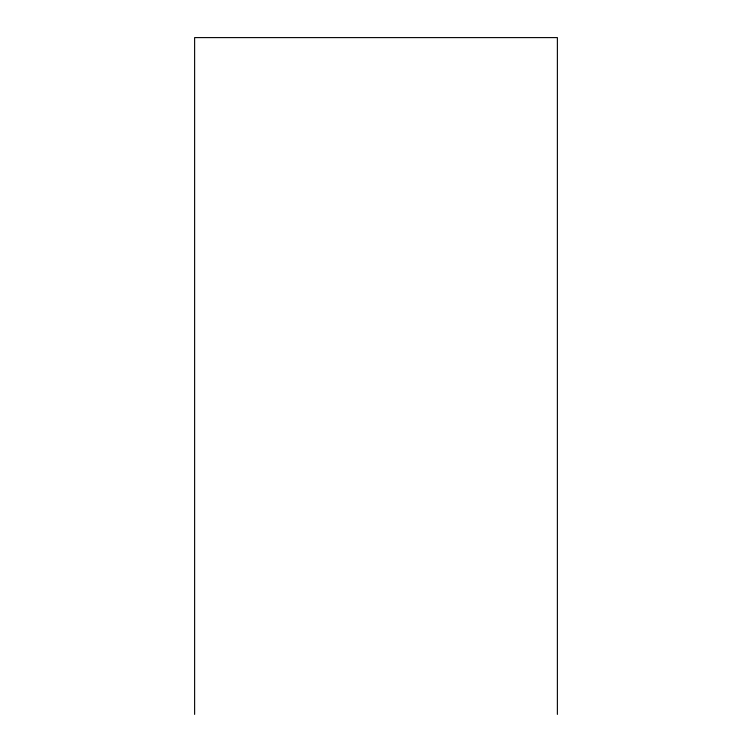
<?xml version="1.0" encoding="UTF-8"?>
<svg xmlns="http://www.w3.org/2000/svg" width="752" height="752" viewBox="0 0 752 752"><rect width="100%" height="100%" fill="white"/><g stroke="black" fill="none" stroke-linecap="round" stroke-linejoin="round"><path stroke-width="1.13" d="M557.382 714.4L557.382 37.6L194.618 37.6L194.618 714.4"/></g></svg>
